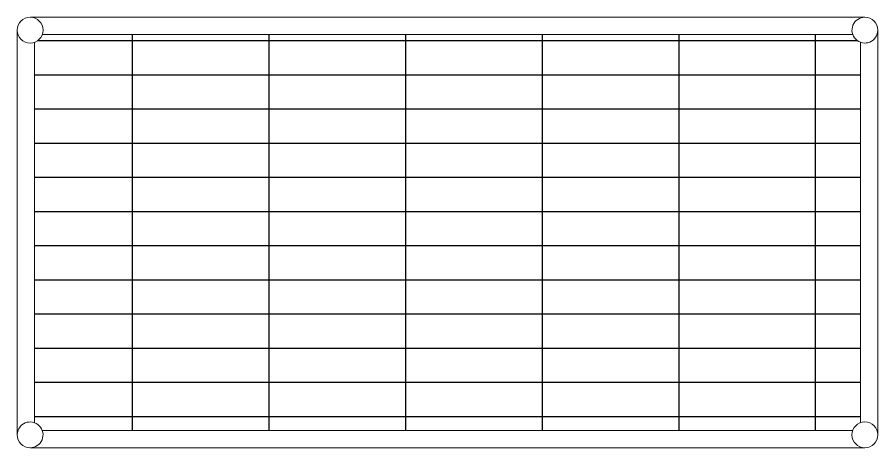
# Model space of a CAD drawing. Header units: millimetres. Extents: x -159872 to 386485, y -250577 to 158966.
# Drawn here: x 368990 to 369990, y 18232 to 18732 of the extents above; entities that cross this region are included whole.
import ezdxf

# ---------------------------------------------------------------- set-up
doc = ezdxf.new("R2010")
doc.units = ezdxf.units.MM
doc.layers.add('LDS-equipment-kitchen equipment', color=3, linetype='Continuous', lineweight=13)
doc.layers.add('LDS-equipment-kitchen equipment_Hatch', color=7, linetype='Continuous', lineweight=5)

# ---------------------------------------------------------------- blocks, each defined once
blk = doc.blocks.new('Group-320')
at = {"layer": 'LDS-equipment-kitchen equipment_Hatch', "linetype": 'Continuous', "lineweight": 25}
h = blk.add_hatch(dxfattribs=at)
h.set_pattern_fill('GRATE', angle=270.0000000000001, style=0, pattern_type=2)
h.set_pattern_definition([(179.9999895900167, (309116.8573218088, 54939.51525221576), (-7.210761742366476e-06, -39.68749999999935), []), (269.9999895900166, (309116.8573218088, 54939.51525221576), (158.7499999999974, -2.884304697555357e-05), [])])
edge = h.paths.add_edge_path()
edge.add_arc((309301.8573419833, 54704.5152242546), 15.00000000000738, 109.47122333843731, 160.5287820692355, ccw=False)
edge.add_line((309296.8573413159, 54718.65735964236), (309296.8573023017, 55160.3730883949))
edge.add_arc((309301.8573016342, 55174.5152242546), 14.9999999999295, 199.471223338513, 250.52878206989982, ccw=False)
edge.add_line((309287.7151662465, 55169.5152235872), (308345.999437494, 55169.51518386507))
edge.add_arc((308331.8573016343, 55174.51518319771), 15.00000000000052, 289.47122333844663, 340.5287820692879, ccw=False)
edge.add_line((308336.8573023017, 55160.37304780994), (308336.8573413159, 54718.65731905739))
edge.add_arc((308331.8573419835, 54704.51518319787), 14.99999999976396, 19.47122333805862, 70.52878206987782, ccw=False)
edge.add_line((308345.999477371, 54709.5151838651), (309287.7152061236, 54709.5152235872))
at = {"layer": 'LDS-equipment-kitchen equipment'}
for p, q in [((309301.8573009264, 55189.51522425458), (308331.8573009264, 55189.51518319769)), ((308316.8573016343, 55174.5151824898), (308316.8573419833, 54704.51518248983)), ((309316.8573016343, 55174.51522496247), (309316.8573419833, 54704.51522496247)), ((308336.8573023017, 55160.37304780991), (308336.8573413159, 54718.65731905739)), ((309287.7151662465, 55169.5152235872), (308345.999437494, 55169.51518386507)), ((309296.8573413159, 54718.65735964236), (309296.8573023017, 55160.37308839491)), ((308345.999477371, 54709.5151838651), (309287.7152061236, 54709.5152235872)), ((308331.8573426912, 54689.51518319769), (309301.8573426912, 54689.51522425458))]:
    blk.add_line(p, q, dxfattribs=at)
for centre, start, end in [((308331.8573016343, 55174.51518319769), 180.0000027047282, 90.00000270317186), ((308331.8573016343, 55174.51518319769), 90.00000270317187, 180.0000027047282), ((309301.8573016343, 55174.51522425458), 90.00000270317187, 2.704728231606168e-06), ((309301.8573016343, 55174.51522425458), 2.704728230898602e-06, 90.00000270317187), ((308331.8573419833, 54704.51518319769), 270.0000027029496, 180.0000027047283), ((309301.8573419833, 54704.51522425458), 2.704728230898602e-06, 270.0000027029495), ((308331.8573419833, 54704.51518319769), 180.0000027047282, 270.0000027029495), ((309301.8573419833, 54704.51522425458), 270.0000027029496, 2.704728274238732e-06)]:
    blk.add_arc(centre, 15.00000000000002, start, end, dxfattribs=at)
blk = doc.blocks.new('Group-338')
at = {"layer": 'LDS-equipment-kitchen equipment'}
blk.add_blockref('Group-320', (0, 0), dxfattribs=at)

msp = doc.modelspace()

# ---------------------------------------------------------------- block references
at = {"layer": 'LDS-equipment-kitchen equipment', "color": 7}
msp.add_blockref('Group-338', (60673.51322731731, -36457.51521503358), dxfattribs=at)

doc.saveas('drawing.dxf')
